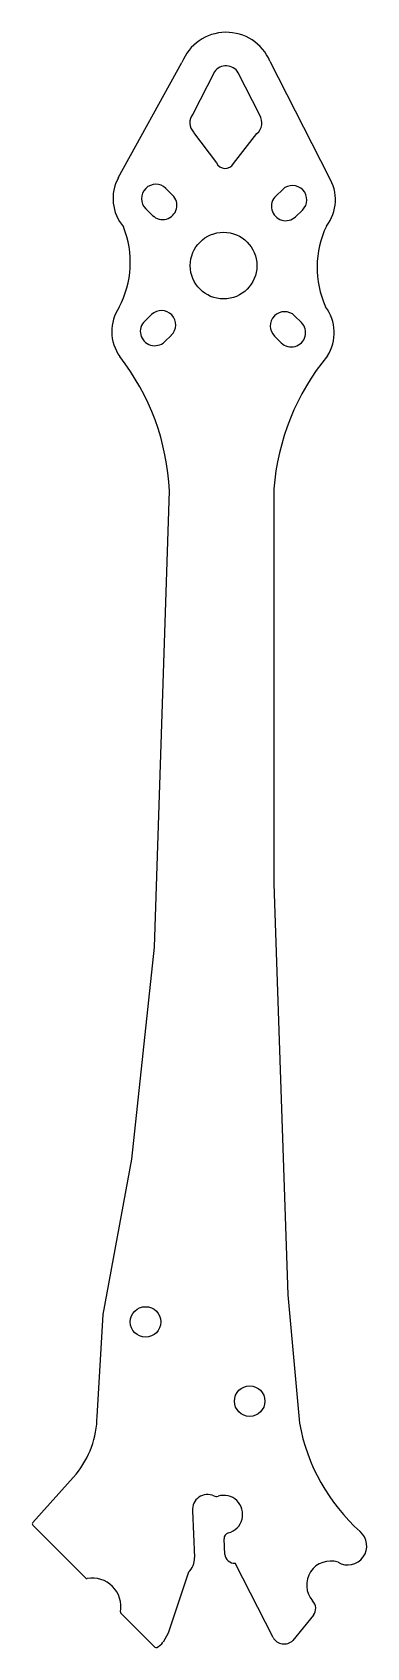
# Model space of a CAD drawing. Header units: millimetres. Extents: x -20 to 15, y -145 to 24.
import ezdxf

# ---------------------------------------------------------------- set-up
doc = ezdxf.new("R2010")
doc.units = ezdxf.units.MM

msp = doc.modelspace()

# ---------------------------------------------------------------- linework, layer by layer
for p, q in [((-11.05, 9.21), (-4.37, 21.3)), ((-0.96, 20.33), (-3.24, 15.88)), ((4.87, 21.45), (11.05, 9.3)), ((3.8, 15.76), (1.54, 20.22)), ((-3.15, 13.97), (-0.75, 10.78)), ((1.03, 10.69), (3.49, 13.85)), ((-5.35, 7.39), (-6.06, 8.1)), ((6.21, 7.98), (5.48, 7.29)), ((-8.17, 5.96), (-7.46, 5.26)), ((7.55, 5.12), (8.28, 5.81)), ((-7.55, -5.12), (-8.28, -5.81)), ((8.17, -5.96), (7.46, -5.26)), ((-6.21, -7.98), (-5.48, -7.29)), ((5.35, -7.39), (6.06, -8.1)), ((-7.26, -71.45), (-5.67, -23.63)), ((5.28, -23.41), (5.28, -64.83)), ((5.28, -64.83), (6.74, -107.9)), ((-9.62, -93.7), (-7.26, -71.45)), ((-12.65, -109.97), (-9.62, -93.7)), ((6.74, -107.9), (7.97, -121.36)), ((-13.27, -120.67), (-12.65, -109.97)), ((-20.03, -131.78), (-15.47, -126.72)), ((-14.49, -137.59), (-20.02, -132.05)), ((-3.27, -130.55), (-3.05, -135.46)), ((0.13, -135.12), (0.05, -133.48)), ((-3.68, -136.99), (-5.81, -143.39)), ((5.2, -143.83), (1.21, -136.03)), ((-7.23, -144.85), (-10.76, -141.32)), ((9.44, -141.51), (7.28, -144.14)), ((-5.81, -143.39), (-6.36, -144.32))]:
    msp.add_line(p, q)
for centre, radius in [((0, 0), 3.5), ((-8.19, -110.75), 1.6), ((2.74, -119.05), 1.6)]:
    msp.add_circle(centre, radius)
for centre, radius, start, end in [((0.28, 19.46), 5, 23.4155, 158.4155), ((0.25, 19.45), 1.5, 30.635, 144.205), ((-2.04, 14.99), 1.5, 143.2763, 222.4163), ((2.52, 14.99), 1.5, -49.5241, 31.0259), ((0.16, 11.19), 1, -155.3343, -29.8443), ((-7.11, 7.03), 4.5, 151.0579, 221.0579), ((-7.11, 7.03), 1.5, 45.3406, 225.3406), ((7.24, 6.9), 4.5, -37.6998, 32.3002), ((-6.4, 6.33), 1.5, -134.6594, 45.3406), ((6.52, 6.21), 1.5, 133.594, 313.594), ((7.24, 6.9), 1.5, -46.406, 133.594), ((-19.79, 0.34), 10, -28.1098, 21.8902), ((19.81, -0.2), 10, 154.2838, 204.2838), ((-7.24, -6.9), 4.5, 145.8099, 215.8099), ((-6.52, -6.21), 1.5, -46.406, 133.594), ((6.4, -6.33), 1.5, 45.3406, 225.3406), ((7.11, -7.03), 4.5, -32.7986, 37.2014), ((-7.24, -6.9), 1.5, 133.594, 313.594), ((7.11, -7.03), 1.5, -134.6594, 45.3406), ((-30.64, -24.86), 25, 2.8256, 37.8256), ((30.2, -25.35), 25, 140.5656, 175.5656), ((-23.27, -120.46), 10, -38.7357, -1.1557), ((27.65, -117.8), 20, -169.7304, -131.7604), ((-1.69, -130.42), 1.58, 64.7563, 184.78), ((-0.76, -128.45), 0.6, -115.2437, -72.975), ((0, -130.93), 2, -75.5859, 107.025), ((-19.88, -131.91), 0.2, 137.9328, 225), ((0.65, -133.45), 0.6, -255.5859, -177.0422), ((13.03, -134.23), 2, -120.6188, 49.3812), ((-5.08, -135.52), 2.03, -46.2889, 1.6811), ((1.13, -135.04), 1, -175.2247, -85.2247), ((11.22, -138.32), 2.5, 71.5476, 221.5476), ((-14.35, -137.45), 0.2, 225, 280.0014), ((-13.79, -140.62), 3.02, -10.0014, 100.0014), ((8.48, -140.81), 1.19, -36.0655, 43.5171), ((-10.62, -141.18), 0.2, 169.9986, 225), ((6.36, -143.17), 1.34, -150.5, -46.78), ((-7.09, -144.7), 0.2, 225, 296.5428), ((-7.74, -143.41), 1.65, -63.4572, -33.7123)]:
    msp.add_arc(centre, radius, start, end)

doc.saveas('drawing.dxf')
